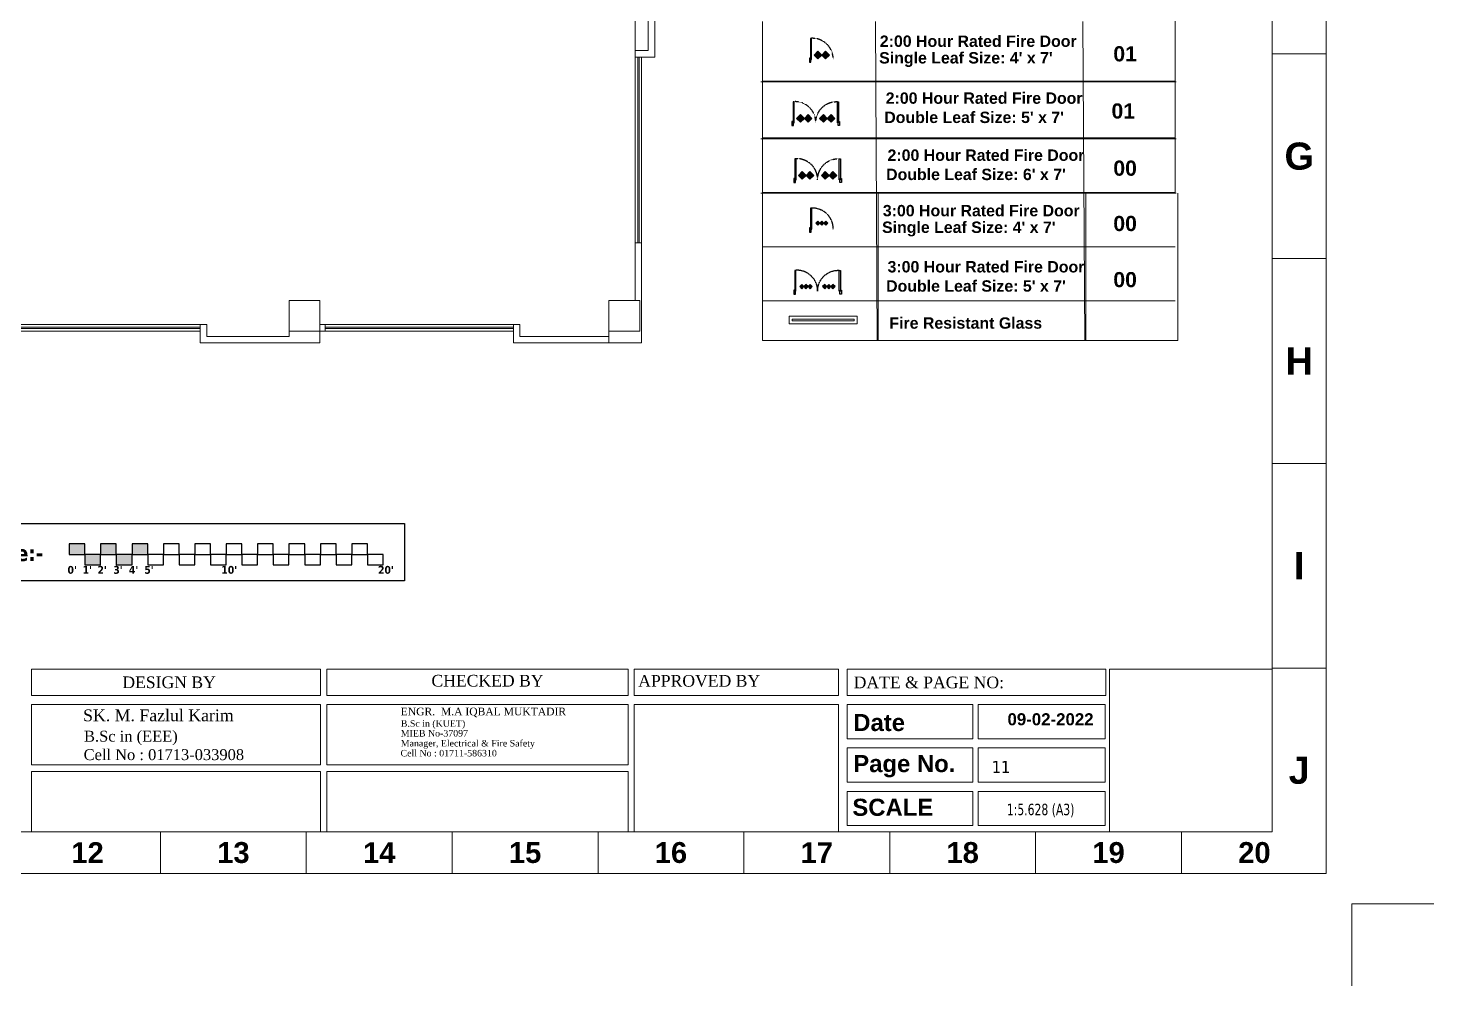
# Model space of a CAD drawing. Header units: inches. Extents: x -250485 to 735580, y -140410 to 288049.
# Drawn here: x 46484 to 47559, y 20685 to 21417 of the extents above; entities that cross this region are included whole.
import ezdxf

# ---------------------------------------------------------------- set-up
doc = ezdxf.new("R2010")
doc.units = ezdxf.units.IN
doc.header["$MEASUREMENT"] = 0
doc.linetypes.add('DASH', pattern=[0.35, 0.25, -0.1])
doc.layers.get('0').update_dxf_attribs({"lineweight": 0})
doc.layers.get('Defpoints').update_dxf_attribs({"lineweight": 0})
doc.layers.add('-TB', color=7, linetype='Continuous')
doc.layers.add('bp door', color=40, linetype='Continuous')
for name, color, linetype, lineweight in [('A window', 150, 'Continuous', 0), ('AN-TEXT', 251, 'Continuous', 15), ('DIM 01', 250, 'Continuous', 9), ('evacuation plan', 162, 'Continuous', 13), ('FF-VALVES', 170, 'Continuous', 18), ('Inline', 7, 'Continuous', 0), ('Outline', 7, 'Continuous', 0), ('Scale', 7, 'Continuous', 0), ('Scale_Text', 7, 'Continuous', 0), ('TEXT_TITLEBOX', 7, 'Continuous', 13), ('Titelblk', 7, 'Continuous', 25), ('TITLE', 7, 'Continuous', 20), ('wall', 7, 'Continuous', 0), ('WALL (I)', 7, 'Continuous', 0)]:
    doc.layers.add(name, color=color, linetype=linetype, lineweight=lineweight)
doc.styles.add('arial narrow', font='tahoma.ttf')
doc.styles.add('isop', font='isocpeur.ttf')
doc.styles.add('SHT-TEXT-1', font='times.ttf', dxfattribs={"height": 12})
doc.styles.get("Standard").update_dxf_attribs({"font": 'arialbd.ttf', "height": 24})

# ---------------------------------------------------------------- blocks, each defined once
blk = doc.blocks.new('single door')
at = {"ltscale": 100000}
h = blk.add_hatch(color=1, dxfattribs=at)
h.paths.add_polyline_path([(-35778.4, 23402), (-35782.7, 23397.8), (-35778.4, 23393.6), (-35778.4, 23393.6), (-35778.4, 23393.6), (-35774.2, 23397.8)])
h.paths.add_polyline_path([(-35782.7, 23389.3), (-35778.4, 23385.1), (-35774.2, 23389.3), (-35778.4, 23393.6), (-35778.4, 23393.6), (-35778.4, 23393.6)])
at = {"layer": 'bp door', "color": 1}
for points in [[(-35778.4, 23393.6), (-35774.2, 23397.8), (-35778.4, 23402), (-35782.7, 23397.8)], [(-35778.4, 23385.1), (-35774.2, 23389.3), (-35778.4, 23393.6), (-35782.7, 23389.3)], [(-35796.8, 23382.4), (-35796.8, 23381.1), (-35773.7, 23381.1), (-35773.7, 23382.4)], [(-35773.7, 23381.7), (-35773.7, 23381.1), (-35775.1, 23381.1), (-35775.1, 23379.9), (-35770.6, 23379.9), (-35770.6, 23381.7)]]:
    blk.add_lwpolyline(points, close=True, dxfattribs=at)
at = {"layer": 'bp door', "color": 1, "linetype": 'DASH'}
blk.add_arc((-35774, 23383.3), 22.9, 89.3284, 182.3206, dxfattribs=at)
blk = doc.blocks.new('PAGE')
at = {"layer": 'Inline', "color": 252, "lineweight": 15}
blk.add_lwpolyline([(178051640.63, 22656441.11), (178051640.63, 22657235.79), (178050505.36, 22657235.79), (178050505.36, 22656441.11)], close=True, dxfattribs=at)
at = {"layer": 'Outline', "color": 252, "lineweight": 15}
for p, q in [((178051662.57, 22656424.24), (178051662.57, 22657252.66)), ((178050483.42, 22656424.24), (178051662.57, 22656424.24))]:
    blk.add_line(p, q, dxfattribs=at)
at = {"layer": 'Scale', "color": 252, "lineweight": 9}
for p, q in [((178051640.63, 22656755.67), (178051662.57, 22656755.67)), ((178051640.63, 22656672.88), (178051662.57, 22656672.88)), ((178051640.63, 22656590.1), (178051662.57, 22656590.1)), ((178051640.63, 22656507.32), (178051662.57, 22656507.32)), ((178051640.63, 22656507.32), (178051662.57, 22656507.32)), ((178051640.63, 22656507.32), (178051662.57, 22656507.32)), ((178051190.99, 22656424.24), (178051190.99, 22656441.11)), ((178051249.99, 22656424.24), (178051249.99, 22656441.11)), ((178051308.99, 22656424.24), (178051308.99, 22656441.11)), ((178051367.98, 22656424.24), (178051367.98, 22656441.11)), ((178051426.98, 22656424.24), (178051426.98, 22656441.11)), ((178051485.98, 22656424.24), (178051485.98, 22656441.11)), ((178051544.98, 22656424.24), (178051544.98, 22656441.11)), ((178051603.97, 22656424.24), (178051603.97, 22656441.11))]:
    blk.add_line(p, q, dxfattribs=at)
at = {"layer": 'Scale_Text', "color": 252, "lineweight": 13, "attachment_point": 5}
for s, insert, char_height, width in [('G', (178051651.6, 22656714.27), 10.97, 8.3603), ('H', (178051651.6, 22656631.49), 10.97, 8.3603), ('I', (178051651.6, 22656548.71), 10.97, 8.3603), ('J', (178051651.6, 22656465.93), 10.97, 8.3603), ('12', (178051161.49, 22656432.67), 8.435, 2.5102), ('13', (178051220.49, 22656432.67), 8.435, 2.5102), ('14', (178051279.49, 22656432.67), 8.435, 2.5102), ('15', (178051338.49, 22656432.67), 8.435, 2.5102), ('16', (178051397.48, 22656432.67), 8.435, 2.5102), ('17', (178051456.48, 22656432.67), 8.435, 2.5102), ('18', (178051515.48, 22656432.67), 8.435, 2.5102), ('19', (178051574.48, 22656432.67), 8.435, 2.5102), ('20', (178051633.47, 22656432.67), 8.435, 2.5102)]:
    blk.add_mtext(s, dxfattribs=dict(at, insert=insert, char_height=char_height, width=width))
blk = doc.blocks.new('Title')
at = {"layer": 'Defpoints', "color": 1, "ltscale": 10}
blk.add_lwpolyline([(-98623, -88042.4), (-98623, -87942.4), (-98523, -87942.4)], dxfattribs=at)
at = {"layer": 'Titelblk', "color": 3, "linetype": 'Continuous', "lineweight": 0, "xscale": 3.014611567961765, "yscale": 3.014611567959946, "zscale": 3.014611567966516}
blk.add_blockref('PAGE', (-536855255.8, -68388224), dxfattribs=at)

msp = doc.modelspace()

# ---------------------------------------------------------------- hatches: boundary and pattern name
at = {"ltscale": 100000}
h = msp.add_hatch(color=1, dxfattribs=at)
h.paths.add_polyline_path([(47092.4, 21267.6), (47090.8, 21269.1), (47089.3, 21267.6), (47089.3, 21267.6), (47089.3, 21267.6), (47090.8, 21266)])
h.paths.add_polyline_path([(47087.8, 21269.1), (47086.2, 21267.6), (47087.8, 21266), (47089.3, 21267.6), (47089.3, 21267.6), (47089.3, 21267.6)])
h = msp.add_hatch(color=1, dxfattribs=at)
h.paths.add_polyline_path([(47095.5, 21267.6), (47093.9, 21269.1), (47092.4, 21267.6), (47092.4, 21267.6), (47092.4, 21267.6), (47093.9, 21266)])
h.paths.add_polyline_path([(47090.8, 21269.1), (47089.3, 21267.6), (47090.8, 21266), (47092.4, 21267.6), (47092.4, 21267.6), (47092.4, 21267.6)])
h = msp.add_hatch(color=1, dxfattribs=at)
h.paths.add_polyline_path([(47080.3, 21219.1), (47078.7, 21220.7), (47077.1, 21219.1), (47077.1, 21219.1), (47077.1, 21219.1), (47078.7, 21217.5)])
h.paths.add_polyline_path([(47075.6, 21220.7), (47074, 21219.1), (47075.6, 21217.5), (47077.1, 21219.1), (47077.1, 21219.1), (47077.1, 21219.1)])
h = msp.add_hatch(color=1, dxfattribs=at)
h.paths.add_polyline_path([(47083.5, 21219.1), (47081.9, 21220.7), (47080.3, 21219.1), (47080.3, 21219.1), (47080.3, 21219.1), (47081.9, 21217.5)])
h.paths.add_polyline_path([(47078.7, 21220.7), (47077.1, 21219.1), (47078.7, 21217.5), (47080.3, 21219.1), (47080.3, 21219.1), (47080.3, 21219.1)])
h = msp.add_hatch(color=1, dxfattribs=at)
h.paths.add_polyline_path([(47097.8, 21219.1), (47096.2, 21220.7), (47094.6, 21219.1), (47094.6, 21219.1), (47094.6, 21219.1), (47096.2, 21217.5)])
h.paths.add_polyline_path([(47093.1, 21220.7), (47091.5, 21219.1), (47093.1, 21217.5), (47094.6, 21219.1), (47094.6, 21219.1), (47094.6, 21219.1)])
h = msp.add_hatch(color=1, dxfattribs=at)
h.paths.add_polyline_path([(47101, 21219.1), (47099.4, 21220.7), (47097.8, 21219.1), (47097.8, 21219.1), (47097.8, 21219.1), (47099.4, 21217.5)])
h.paths.add_polyline_path([(47096.2, 21220.7), (47094.6, 21219.1), (47096.2, 21217.5), (47097.8, 21219.1), (47097.8, 21219.1), (47097.8, 21219.1)])
at = {"layer": 'DIM 01', "lineweight": -2}
h = msp.add_hatch(color=2, dxfattribs=at)
h.dxf.hatch_style = 1
h.paths.add_polyline_path([(46527.5, 21022.4), (46515.5, 21022.4), (46515.5, 21014.4), (46527.5, 21014.4)])
h.paths.add_polyline_path([(46551.5, 21022.4), (46539.5, 21022.4), (46539.5, 21014.4), (46551.5, 21014.4)])
h.paths.add_polyline_path([(46563.5, 21014.4), (46551.5, 21014.4), (46551.5, 21006.5), (46563.5, 21006.5)])
h.paths.add_polyline_path([(46539.5, 21014.4), (46527.5, 21014.4), (46527.5, 21006.5), (46539.5, 21006.5)])
h.paths.add_polyline_path([(46575.5, 21022.4), (46563.5, 21022.4), (46563.5, 21014.4), (46575.5, 21014.4)])

# ---------------------------------------------------------------- linework, layer by layer
at = {"layer": 'A window', "color": 4, "ltscale": 30}
msp.add_lwpolyline([(47065.9, 21196.5), (47065.9, 21190.6), (47118, 21190.6), (47118, 21196.5), (47065.9, 21196.5)], dxfattribs=at)
msp.add_lwpolyline([(47068.2, 21194.2), (47068.2, 21193), (47115.7, 21193), (47115.7, 21194.2)], close=True, dxfattribs=at)
at = {"layer": 'bp door', "color": 1}
for p, q in [((47104.1, 21215.5), (47104.1, 21231.5)), ((47104.1, 21231.5), (47105.1, 21231.5)), ((47105.1, 21231.5), (47105.1, 21215.5)), ((47105.1, 21215.5), (47104.1, 21215.5)), ((47104.6, 21213.3), (47104.6, 21215.5)), ((47104.6, 21215.5), (47105.1, 21215.5)), ((47105.1, 21216.4), (47105.8, 21216.4)), ((47105.1, 21215.5), (47105.1, 21216.4)), ((47105.8, 21216.4), (47105.8, 21213.3)), ((47105.8, 21213.3), (47104.6, 21213.3))]:
    msp.add_line(p, q, dxfattribs=at)
for points in [[(47083.1, 21279), (47082.1, 21279), (47082.1, 21263), (47083.1, 21263)], [(47086.2, 21267.6), (47087.8, 21266), (47089.3, 21267.6), (47087.8, 21269.1)], [(47089.3, 21267.6), (47090.8, 21266), (47092.4, 21267.6), (47090.8, 21269.1)], [(47089.3, 21267.6), (47090.8, 21266), (47092.4, 21267.6), (47090.8, 21269.1)], [(47092.4, 21267.6), (47093.9, 21266), (47095.5, 21267.6), (47093.9, 21269.1)], [(47082.6, 21263), (47082.1, 21263), (47082.1, 21264), (47081.4, 21264), (47081.4, 21260.8), (47082.6, 21260.8)], [(47071.1, 21231.5), (47070.2, 21231.5), (47070.2, 21215.5), (47071.1, 21215.5)], [(47070.7, 21215.5), (47070.2, 21215.5), (47070.2, 21216.4), (47069.4, 21216.4), (47069.4, 21213.3), (47070.7, 21213.3)], [(47074, 21219.1), (47075.6, 21217.5), (47077.1, 21219.1), (47075.6, 21220.7)], [(47077.1, 21219.1), (47078.7, 21217.5), (47080.3, 21219.1), (47078.7, 21220.7)], [(47077.1, 21219.1), (47078.7, 21217.5), (47080.3, 21219.1), (47078.7, 21220.7)], [(47080.3, 21219.1), (47081.9, 21217.5), (47083.5, 21219.1), (47081.9, 21220.7)], [(47091.5, 21219.1), (47093.1, 21217.5), (47094.6, 21219.1), (47093.1, 21220.7)], [(47094.6, 21219.1), (47096.2, 21217.5), (47097.8, 21219.1), (47096.2, 21220.7)], [(47094.6, 21219.1), (47096.2, 21217.5), (47097.8, 21219.1), (47096.2, 21220.7)], [(47097.8, 21219.1), (47099.4, 21217.5), (47101, 21219.1), (47099.4, 21220.7)]]:
    msp.add_lwpolyline(points, close=True, dxfattribs=at)
at = {"layer": 'bp door', "color": 1, "linetype": 'DASH'}
for centre in [(47083.7, 21263.2), (47071.8, 21215.7)]:
    msp.add_arc(centre, 15.9, 359.3284, 92.3206, dxfattribs=at)
at = {"layer": 'bp door', "color": 1, "linetype": 'DASH', "extrusion": (0, 0, -1)}
msp.add_ellipse((47103.5, 21215.7), major_axis=(-11.2, 11.2), ratio=1, start_param=5.486066, end_param=7.109086, dxfattribs=at)
at = {"layer": 'DIM 01', "color": 7, "lineweight": -2}
for points in [[(46439.3, 21037.9), (46771.9, 21037.9), (46771.9, 20994.1), (46439.3, 20994.1)], [(46515.5, 21014.4), (46527.5, 21014.4), (46527.5, 21022.4), (46515.5, 21022.4)], [(46539.5, 21014.4), (46551.5, 21014.4), (46551.5, 21022.4), (46539.5, 21022.4)], [(46563.5, 21014.4), (46575.5, 21014.4), (46575.5, 21022.4), (46563.5, 21022.4)], [(46587.5, 21014.4), (46599.5, 21014.4), (46599.5, 21022.4), (46587.5, 21022.4)], [(46611.5, 21014.4), (46623.5, 21014.4), (46623.5, 21022.4), (46611.5, 21022.4)], [(46635.5, 21014.4), (46647.5, 21014.4), (46647.5, 21022.4), (46635.5, 21022.4)], [(46659.5, 21014.4), (46671.5, 21014.4), (46671.5, 21022.4), (46659.5, 21022.4)], [(46683.5, 21014.4), (46695.5, 21014.4), (46695.5, 21022.4), (46683.5, 21022.4)], [(46707.5, 21014.4), (46719.5, 21014.4), (46719.5, 21022.4), (46707.5, 21022.4)], [(46731.5, 21014.4), (46743.5, 21014.4), (46743.5, 21022.4), (46731.5, 21022.4)], [(46527.5, 21006.5), (46539.5, 21006.5), (46539.5, 21014.4), (46527.5, 21014.4)], [(46551.5, 21006.5), (46563.5, 21006.5), (46563.5, 21014.4), (46551.5, 21014.4)], [(46575.5, 21006.5), (46587.5, 21006.5), (46587.5, 21014.4), (46575.5, 21014.4)], [(46599.5, 21006.5), (46611.5, 21006.5), (46611.5, 21014.4), (46599.5, 21014.4)], [(46623.5, 21006.5), (46635.5, 21006.5), (46635.5, 21014.4), (46623.5, 21014.4)], [(46647.5, 21006.5), (46659.5, 21006.5), (46659.5, 21014.4), (46647.5, 21014.4)], [(46671.5, 21006.5), (46683.5, 21006.5), (46683.5, 21014.4), (46671.5, 21014.4)], [(46695.5, 21006.5), (46707.5, 21006.5), (46707.5, 21014.4), (46695.5, 21014.4)], [(46719.5, 21006.5), (46731.5, 21006.5), (46731.5, 21014.4), (46719.5, 21014.4)], [(46743.5, 21006.5), (46755.5, 21006.5), (46755.5, 21014.4), (46743.5, 21014.4)]]:
    msp.add_lwpolyline(points, close=True, dxfattribs=at)
at = {"layer": 'evacuation plan', "color": 11, "ltscale": 10, "true_color": 0xf27172}
for p, q in [((47045.6, 21421.8), (47045.6, 21290.4)), ((47131.8, 21421.8), (47133.2, 21178)), ((47290.5, 21421.8), (47291.8, 21178)), ((47360.9, 21422), (47360.9, 21291)), ((47045.4, 21376.2), (47360.9, 21376.2)), ((47044.2, 21375.7), (47361.7, 21375.7)), ((47044.2, 21332), (47361.7, 21332)), ((47045.6, 21332.7), (47360.9, 21332.7)), ((47044.2, 21290.4), (47361.7, 21290.4)), ((47045.6, 21291.1), (47360.9, 21291.1)), ((47045.6, 21291.1), (47360.9, 21291.1)), ((47045.6, 21290.4), (47045.6, 21178)), ((47133.9, 21291), (47133.9, 21178)), ((47292.6, 21291), (47292.6, 21178)), ((47363.1, 21290.4), (47363.1, 21178)), ((47045.6, 21249.6), (47360.9, 21249.6)), ((47045.6, 21208.1), (47360.9, 21208.1)), ((47045.6, 21178), (47363.1, 21178))]:
    msp.add_line(p, q, dxfattribs=at)
at = {"layer": 'TEXT_TITLEBOX'}
for p, q in [((46486.7, 20906.6), (46486.7, 20926.6)), ((46486.7, 20926.6), (46707.6, 20926.6)), ((46707.6, 20926.6), (46707.6, 20906.6)), ((46712.4, 20906.6), (46712.4, 20926.6)), ((46712.4, 20926.6), (46942.8, 20926.6)), ((46942.8, 20926.6), (46942.8, 20906.6)), ((46947.5, 20906.6), (46947.5, 20926.6)), ((46947.5, 20926.6), (47103.6, 20926.6)), ((47103.6, 20926.6), (47103.6, 20906.6)), ((47110.3, 20906.6), (47110.3, 20926.6)), ((47110.3, 20926.6), (47308, 20926.6)), ((47308, 20926.6), (47308, 20906.6)), ((47310.9, 20802.4), (47310.9, 20926.6)), ((47310.9, 20926.6), (47435.1, 20926.6)), ((47435.1, 20926.6), (47435.1, 20802.4)), ((46707.6, 20906.6), (46486.7, 20906.6)), ((46942.8, 20906.6), (46712.4, 20906.6)), ((47103.6, 20906.6), (46947.5, 20906.6)), ((47308, 20906.6), (47110.3, 20906.6)), ((46486.7, 20853.5), (46486.7, 20899.6)), ((46486.7, 20899.6), (46707.5, 20899.6)), ((46707.5, 20899.6), (46707.5, 20853.5)), ((46712.5, 20853.5), (46712.5, 20899.6)), ((46712.5, 20899.6), (46942.9, 20899.6)), ((46942.9, 20899.6), (46942.9, 20853.5)), ((46947.5, 20802.4), (46947.5, 20899.6)), ((46947.5, 20899.6), (47103.6, 20899.6)), ((47103.6, 20899.6), (47103.6, 20802.4)), ((47110.3, 20873.5), (47110.3, 20899.6)), ((47110.3, 20899.6), (47206.4, 20899.6)), ((47206.4, 20899.6), (47206.4, 20873.5)), ((47210.5, 20873.5), (47210.5, 20899.6)), ((47210.5, 20899.6), (47307.5, 20899.6)), ((47307.5, 20899.6), (47307.5, 20873.5)), ((47206.4, 20873.5), (47110.3, 20873.5)), ((47307.5, 20873.5), (47210.5, 20873.5)), ((47110.3, 20840.3), (47110.3, 20866.5)), ((47110.3, 20866.5), (47206.4, 20866.5)), ((47206.4, 20866.5), (47206.4, 20840.3)), ((47210.5, 20840.3), (47210.5, 20866.5)), ((47210.5, 20866.5), (47307.5, 20866.5)), ((47307.5, 20866.5), (47307.5, 20840.3)), ((46707.5, 20853.5), (46486.7, 20853.5)), ((46942.9, 20853.5), (46712.5, 20853.5)), ((46486.7, 20802.4), (46486.7, 20848.5)), ((46486.7, 20848.5), (46707.5, 20848.5)), ((46707.5, 20848.5), (46707.5, 20802.4)), ((46712.5, 20802.4), (46712.5, 20848.5)), ((46712.5, 20848.5), (46942.9, 20848.5)), ((46942.9, 20848.5), (46942.9, 20802.4)), ((47206.4, 20840.3), (47110.3, 20840.3)), ((47307.5, 20840.3), (47210.5, 20840.3)), ((47110.3, 20807.1), (47110.3, 20833.3)), ((47110.3, 20833.3), (47206.4, 20833.3)), ((47206.4, 20833.3), (47206.4, 20807.1)), ((47210.5, 20807.1), (47210.5, 20833.3)), ((47210.5, 20833.3), (47307.5, 20833.3)), ((47307.5, 20833.3), (47307.5, 20807.1)), ((47206.4, 20807.1), (47110.3, 20807.1)), ((47307.5, 20807.1), (47210.5, 20807.1)), ((46707.5, 20802.4), (46486.7, 20802.4)), ((46942.9, 20802.4), (46712.5, 20802.4)), ((47103.6, 20802.4), (46947.5, 20802.4)), ((47435.1, 20802.4), (47310.9, 20802.4))]:
    msp.add_line(p, q, dxfattribs=at)
at = {"layer": 'WALL (I)', "color": 7, "ltscale": 30}
for p, q in [((46958.1, 21429.5), (46958.1, 21399.5)), ((46963.1, 21429.5), (46963.1, 21394.5)), ((46958.1, 21399.5), (46948.1, 21399.5)), ((46948.1, 21394.5), (46948.1, 21399.5)), ((46955.6, 21399.5), (46958.1, 21399.5)), ((46948.1, 21252.5), (46948.1, 21394.5)), ((46963.1, 21394.5), (46948.1, 21394.5)), ((46950.1, 21252.5), (46950.1, 21394.5)), ((46951.1, 21252.5), (46951.1, 21394.5)), ((46953.1, 21252.5), (46953.1, 21394.5)), ((46948.1, 21252.5), (46953.1, 21252.5)), ((46948.1, 21252.5), (46948.1, 21208.5)), ((46953.1, 21176), (46953.1, 21252.5)), ((46945.6, 21208.5), (46948.1, 21208.5)), ((46948.1, 21208.5), (46948.1, 21208.5)), ((46471.6, 21190), (46615.6, 21190)), ((46471.6, 21188), (46615.6, 21188)), ((46471.6, 21187), (46615.6, 21187)), ((46471.6, 21185), (46615.6, 21185)), ((46615.6, 21176), (46615.6, 21190)), ((46615.6, 21190), (46620.6, 21190)), ((46620.6, 21181), (46620.6, 21190)), ((46683.6, 21185), (46683.6, 21181)), ((46707.1, 21190), (46711.1, 21190)), ((46707.1, 21190), (46707.1, 21176)), ((46711.1, 21185), (46707.1, 21185)), ((46711.1, 21190), (46855.1, 21190)), ((46711.1, 21190), (46711.1, 21185)), ((46711.1, 21188), (46855.1, 21188)), ((46711.1, 21187), (46855.1, 21187)), ((46711.1, 21185), (46855.1, 21185)), ((46855.1, 21176), (46855.1, 21190)), ((46855.1, 21190), (46860.1, 21190)), ((46860.1, 21181), (46860.1, 21190)), ((46928.1, 21185), (46928.1, 21176)), ((46707.1, 21176), (46615.6, 21176)), ((46683.6, 21181), (46620.6, 21181)), ((46953.1, 21176), (46855.1, 21176)), ((46928.1, 21181), (46860.1, 21181))]:
    msp.add_line(p, q, dxfattribs=at)
msp.add_lwpolyline([(46948.1, 21429.5), (46948.1, 21399.5)], dxfattribs=at)
for points in [[(46707.1, 21185), (46683.6, 21185), (46683.6, 21208.5), (46707.1, 21208.5)], [(46928.1, 21185), (46951.6, 21185), (46951.6, 21208.5), (46928.1, 21208.5)]]:
    msp.add_lwpolyline(points, close=True, dxfattribs=at)

# ---------------------------------------------------------------- block references
at = {"layer": 'TITLE', "xscale": 0.6269545389804989, "yscale": 0.6269545389804989, "zscale": 0.6269545337923679}
msp.add_blockref('Title', (109328.2, 75883.2), dxfattribs=at)
at = {"layer": 'wall', "color": 4, "ltscale": 100000, "yscale": 0.6932539688132238}
for p, xscale, zscale, rotation in [((30873.1, -3407.5), 0.6932539688132238, 0.6932539688150428, 270), ((30859.8, -3455.9), 0.6932539688132238, 0.6932539688150428, 270), ((63312.7, -3455.9), -0.6932539688132238, 0.6932539688148226, 90), ((30861.2, -3499.5), 0.6932539688132238, 0.6932539688150428, 270), ((63314.1, -3499.5), -0.6932539688132238, 0.6932539688148226, 90)]:
    msp.add_blockref('single door', p, dxfattribs=dict(at, xscale=xscale, zscale=zscale, rotation=rotation))

# ---------------------------------------------------------------- texts
at = {"layer": '-TB', "lineweight": 0, "insert": (47220.8, 20856.6), "char_height": 9.37, "width": 48.216, "attachment_point": 1, "style": 'arial narrow'}
msp.add_mtext('11', dxfattribs=at)
at = {"layer": 'AN-TEXT', "lineweight": 25, "attachment_point": 1, "style": 'isop'}
for s, insert, char_height, width in [('{\\fTahoma|b1|i0|c0|p34;\\C7;Scale:-}', (46441.7, 21021.3), 12, 50.548), ("{\\fTahoma|b1|i0|c0|p34;\\C7;0'}", (46514.2, 21005.6), 6, 8.245), ("{\\fTahoma|b1|i0|c0|p34;\\C7;1'}", (46525.7, 21005.6), 6, 8.245), ("{\\fTahoma|b1|i0|c0|p34;\\C7;2'}", (46537.1, 21005.6), 6, 8.245), ("{\\fTahoma|b1|i0|c0|p34;\\C7;3'}", (46549.2, 21005.6), 6, 8.245), ("{\\fTahoma|b1|i0|c0|p34;\\C7;4'}", (46561.1, 21005.6), 6, 8.245), ("{\\fTahoma|b1|i0|c0|p34;\\C7;5'}", (46572.9, 21005.6), 6, 8.245), ("{\\fTahoma|b1|i0|c0|p34;\\C7;10'}", (46631.8, 21005.6), 6, 8.245), ("{\\fTahoma|b1|i0|c0|p34;\\C7;20'}", (46751.6, 21005.6), 6, 8.245)]:
    msp.add_mtext(s, dxfattribs=dict(at, insert=insert, char_height=char_height, width=width))
at = {"layer": 'evacuation plan', "color": 11, "lineweight": -2, "true_color": 0xf27172}
for s, height, p in [('2:00 Hour Rated Fire Door', 8.694, (47135.2, 21402.3)), ("Single Leaf Size: 4' x 7'", 8.694, (47134.7, 21389.6)), ('01', 11.6, (47313.7, 21391.2)), ('2:00 Hour Rated Fire Door', 8.694, (47139.7, 21358.8)), ('01', 11.6, (47312.3, 21347.5)), ("Double Leaf Size: 5' x 7'", 8.694, (47138.6, 21344.1)), ('2:00 Hour Rated Fire Door', 8.694, (47141.1, 21315.2)), ('00', 11.6, (47313.7, 21303.8)), ("Double Leaf Size: 6' x 7'", 8.694, (47140, 21300.5)), ('3:00 Hour Rated Fire Door', 8.694, (47137.5, 21272.8)), ("Single Leaf Size: 4' x 7'", 8.694, (47136.9, 21260.1)), ('00', 11.6, (47313.7, 21261.5)), ('3:00 Hour Rated Fire Door', 8.694, (47141.1, 21229.9)), ('00', 11.6, (47313.7, 21218.6)), ("Double Leaf Size: 5' x 7'", 8.694, (47140, 21215.2)), ('Fire Resistant Glass', 8.694, (47142.5, 21186.9))]:
    msp.add_text(s, height=height, dxfattribs=at).set_placement(p)
at = {"layer": 'FF-VALVES', "color": 7, "style": 'arial narrow', "width": 0.8}
msp.add_text('1:5.628 (A3)', height=8.753, dxfattribs=at).set_placement((47232.3, 20815.1))
at = {"layer": 'TEXT_TITLEBOX', "lineweight": 25, "style": 'SHT-TEXT-1'}
for s, height, p in [('DESIGN BY', 8.92, (46556.1, 20912.2)), ('CHECKED BY', 8.92, (46792.4, 20913.4)), ('APPROVED BY', 8.923, (46950.5, 20913.3)), ('DATE & PAGE NO:', 8.923, (47115.2, 20912.1)), ('SK. M. Fazlul Karim', 8.997, (46526.1, 20886.9)), ('ENGR.  M.A IQBAL MUKTADIR', 5.865, (46768.9, 20891.4)), ('B.Sc in (KUET)', 4.998, (46769, 20882.7)), ('B.Sc in (EEE)', 8.331, (46526.8, 20871.3)), ('MIEB No-37097', 4.998, (46769, 20875.2)), ('Manager, Electrical & Fire Safety', 4.998, (46769, 20867.6)), ('Cell No : 01713-033908', 8.331, (46526.5, 20857.2)), ('Cell No : 01711-586310', 4.998, (46768.8, 20860))]:
    msp.add_text(s, height=height, dxfattribs=at).set_placement(p)
at = {"layer": 'TEXT_TITLEBOX', "lineweight": 25}
for s, height, p in [('Date', 13.06, (47114.9, 20879.4)), ('09-02-2022', 9.21, (47232.8, 20883.8)), ('Page No.', 13.06, (47114.9, 20848))]:
    msp.add_text(s, height=height, dxfattribs=at).set_placement(p)
at = {"layer": 'TEXT_TITLEBOX', "color": 1, "lineweight": 25}
msp.add_text('SCALE', height=13.06, dxfattribs=at).set_placement((47114.2, 20814.6))

doc.saveas('drawing.dxf')
